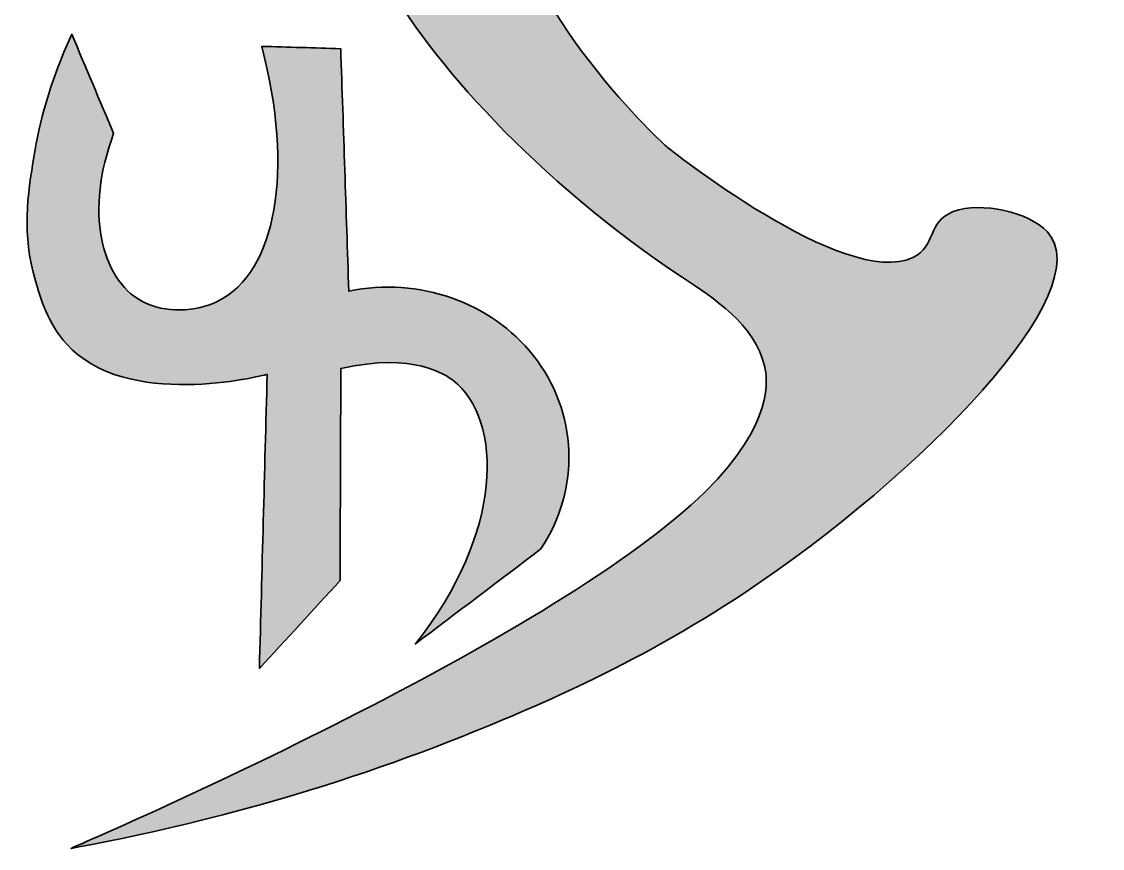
# Model space of a CAD drawing. Extents: x 116 to 358, y -294 to -116.
# Drawn here: x 224.1 to 358.5, y -294 to -191.2 of the extents above; entities that cross this region are included whole.
import ezdxf

# ---------------------------------------------------------------- set-up
doc = ezdxf.new("R2010")
doc.units = 0
doc.header["$MEASUREMENT"] = 0
doc.layers.add('Layer 1', color=7, linetype='Continuous', lineweight=0)

# ---------------------------------------------------------------- blocks, each defined once
blk = doc.blocks.new('Block_0')
at = {"layer": 'Layer 1', "true_color": 0x231f20, "transparency": 33554687}
h = blk.add_hatch(color=250, dxfattribs=at)
h.dxf.hatch_style = 2
edge = h.paths.add_edge_path()
edge.add_spline(control_points=[(358.5, -155.16), (358.5, -155.16), (310.56, -134.86), (291.12, -148.41), (280.85, -155.57), (283.16, -169.57), (283.58, -172.64), (285.97, -190.31), (304.29, -206.77), (304.29, -206.77), (304.29, -206.77), (304.3, -206.77), (304.3, -206.78), (304.31, -206.79), (326.55, -224.61), (334.94, -220.55), (337.93, -219.11), (336.62, -216.14), (339.96, -214.86), (343.47, -213.52), (349.42, -214.97), (351.62, -217.32), (358.44, -224.63), (335.91, -247.67), (314.06, -262.19), (300.02, -271.52), (287.05, -276.81), (279.2, -279.96), (260.03, -287.66), (242.66, -291.73), (230.25, -294), (238.29, -290.51), (291.06, -267.37), (309.1, -249.67), (317.8, -241.14), (316.8, -235.46), (316.52, -234.18), (315.33, -228.83), (310.06, -225.56), (306.25, -223.02), (288.07, -210.91), (274.68, -195.91), (269.29, -185.74), (269.02, -185.22), (262.79, -173.15), (264.85, -162.3), (269, -140.44), (307.15, -121.72), (358.5, -116.33), (358.5, -116.33), (358.5, -155.16), (358.5, -155.16)], knot_values=[0, 0, 0, 0, 1, 1, 1, 2, 2, 2, 3, 3, 3, 4, 4, 4, 5, 5, 5, 6, 6, 6, 7, 7, 7, 8, 8, 8, 9, 9, 9, 10, 10, 10, 11, 11, 11, 12, 12, 12, 13, 13, 13, 14, 14, 14, 15, 15, 15, 16, 16, 16, 17, 17, 17, 17], degree=3, periodic=0)
h = blk.add_hatch(color=250, dxfattribs=at)
h.dxf.hatch_style = 2
edge = h.paths.add_edge_path()
edge.add_spline(control_points=[(288.68, -256.78), (283.48, -260.72), (278.28, -264.65), (273.08, -268.58), (283.99, -254.87), (284.1, -240.76), (277.72, -235.81), (276.98, -235.24), (272.89, -232.26), (263.8, -234.36), (263.77, -243.14), (263.74, -251.93), (263.71, -260.72), (260.37, -264.36), (257.02, -268), (253.67, -271.64), (254, -259.45), (254.32, -247.27), (254.64, -235.08), (253.84, -235.29), (237.12, -239.52), (229.68, -231.3), (227.4, -228.78), (226.46, -225.61), (225.82, -223.44), (224.11, -217.64), (224.84, -212.89), (225.66, -207.85), (226.28, -204.11), (227.54, -198.82), (230.35, -192.8), (232.08, -196.92), (233.82, -201.04), (235.55, -205.16), (231.96, -214.73), (233.92, -223.18), (239.06, -225.99), (241.98, -227.58), (245.84, -227.29), (248.52, -225.98), (255.72, -222.46), (258.04, -209.76), (253.96, -194.31), (257.23, -194.41), (260.51, -194.5), (263.79, -194.6), (264.12, -204.65), (264.46, -214.7), (264.79, -224.75), (273.49, -222.95), (282.5, -226.1), (287.76, -232.76), (293.27, -239.73), (293.65, -249.31), (288.68, -256.78)], knot_values=[0, 0, 0, 0, 1, 1, 1, 2, 2, 2, 3, 3, 3, 4, 4, 4, 5, 5, 5, 6, 6, 6, 7, 7, 7, 8, 8, 8, 9, 9, 9, 10, 10, 10, 11, 11, 11, 12, 12, 12, 13, 13, 13, 14, 14, 14, 15, 15, 15, 16, 16, 16, 17, 17, 17, 18, 18, 18, 18], degree=3, periodic=0)
at = {"layer": 'Layer 1', "color": 250, "lineweight": 35, "true_color": 0x231f20}
for points in [[(298.35, -228.26)], [(225.91, -256.95)]]:
    blk.add_lwpolyline(points, dxfattribs=at)
for points, knots in [([(358.5, -155.16), (358.5, -155.16), (310.56, -134.86), (291.12, -148.41), (280.85, -155.57), (283.16, -169.57), (283.58, -172.64), (285.97, -190.31), (304.29, -206.77), (304.29, -206.77), (304.29, -206.77), (304.3, -206.77), (304.3, -206.78), (304.31, -206.79), (326.55, -224.61), (334.94, -220.55), (337.93, -219.11), (336.62, -216.14), (339.96, -214.86), (343.47, -213.52), (349.42, -214.97), (351.62, -217.32), (358.44, -224.63), (335.91, -247.67), (314.06, -262.19), (300.02, -271.52), (287.05, -276.81), (279.2, -279.96), (260.03, -287.66), (242.66, -291.73), (230.25, -294), (238.29, -290.51), (291.06, -267.37), (309.1, -249.67), (317.8, -241.14), (316.8, -235.46), (316.52, -234.18), (315.33, -228.83), (310.06, -225.56), (306.25, -223.02), (288.07, -210.91), (274.68, -195.91), (269.29, -185.74), (269.02, -185.22), (262.79, -173.15), (264.85, -162.3), (269, -140.44), (307.15, -121.72), (358.5, -116.33), (358.5, -116.33), (358.5, -155.16), (358.5, -155.16)], [0, 0, 0, 0, 1, 1, 1, 2, 2, 2, 3, 3, 3, 4, 4, 4, 5, 5, 5, 6, 6, 6, 7, 7, 7, 8, 8, 8, 9, 9, 9, 10, 10, 10, 11, 11, 11, 12, 12, 12, 13, 13, 13, 14, 14, 14, 15, 15, 15, 16, 16, 16, 17, 17, 17, 17]), ([(288.68, -256.78), (283.48, -260.72), (278.28, -264.65), (273.08, -268.58), (283.99, -254.87), (284.1, -240.76), (277.72, -235.81), (276.98, -235.24), (272.89, -232.26), (263.8, -234.36), (263.77, -243.14), (263.74, -251.93), (263.71, -260.72), (260.37, -264.36), (257.02, -268), (253.67, -271.64), (254, -259.45), (254.32, -247.27), (254.64, -235.08), (253.84, -235.29), (237.12, -239.52), (229.68, -231.3), (227.4, -228.78), (226.46, -225.61), (225.82, -223.44), (224.11, -217.64), (224.84, -212.89), (225.66, -207.85), (226.28, -204.11), (227.54, -198.82), (230.35, -192.8), (232.08, -196.92), (233.82, -201.04), (235.55, -205.16), (231.96, -214.73), (233.92, -223.18), (239.06, -225.99), (241.98, -227.58), (245.84, -227.29), (248.52, -225.98), (255.72, -222.46), (258.04, -209.76), (253.96, -194.31), (257.23, -194.41), (260.51, -194.5), (263.79, -194.6), (264.12, -204.65), (264.46, -214.7), (264.79, -224.75), (273.49, -222.95), (282.5, -226.1), (287.76, -232.76), (293.27, -239.73), (293.65, -249.31), (288.68, -256.78)], [0, 0, 0, 0, 1, 1, 1, 2, 2, 2, 3, 3, 3, 4, 4, 4, 5, 5, 5, 6, 6, 6, 7, 7, 7, 8, 8, 8, 9, 9, 9, 10, 10, 10, 11, 11, 11, 12, 12, 12, 13, 13, 13, 14, 14, 14, 15, 15, 15, 16, 16, 16, 17, 17, 17, 18, 18, 18, 18])]:
    blk.add_open_spline(points, degree=3, knots=knots, dxfattribs=at)

msp = doc.modelspace()

# ---------------------------------------------------------------- block references
at = {"layer": 'Layer 1'}
msp.add_blockref('Block_0', (0, 0), dxfattribs=at)

doc.saveas('drawing.dxf')
